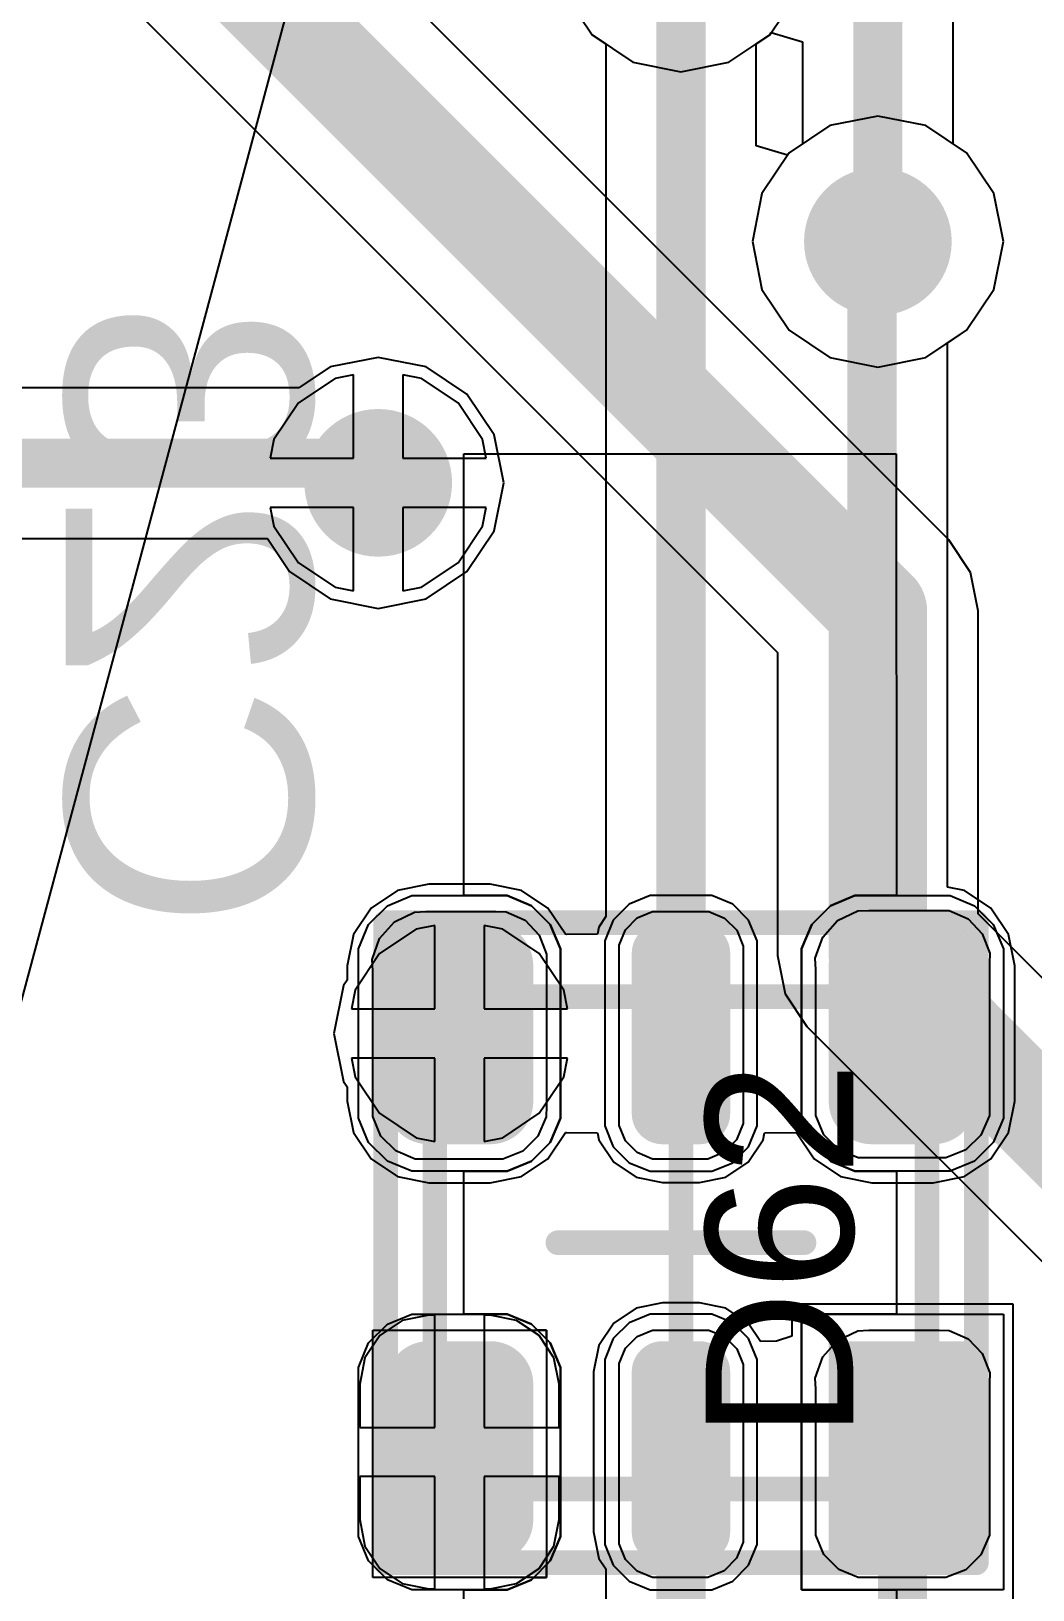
# Model space of a CAD drawing. Header units: inches. Extents: x -27 to 142, y -1 to 42.
# Drawn here: x 87.06 to 91.13, y 14.92 to 21.25 of the extents above; entities that cross this region are included whole.
import ezdxf

# ---------------------------------------------------------------- set-up
doc = ezdxf.new("R2010")
doc.units = ezdxf.units.IN
for name, color, linetype in [('Bottom Layer', 5, 'Continuous'), ('Bottom Overlay', 54, 'Continuous'), ('Mechanical 13', 56, 'Continuous'), ('Mechanical 15', 56, 'Continuous'), ('Top Layer', 1, 'Continuous'), ('Top Overlay', 2, 'Continuous'), ('Top Paste', 8, 'Continuous'), ('Top Solder', 216, 'Continuous'), ('Via Holes', 16, 'Continuous')]:
    doc.layers.add(name, color=color, linetype=linetype)
doc.styles.add('Arial', font='', dxfattribs={"height": 0.2})
doc.styles.get('Arial').set_extended_font_data('Arial')

# ---------------------------------------------------------------- blocks, each defined once
blk = doc.blocks.new('APA_RGB_LED_2020_834')
at = {"layer": 'Top Layer'}
h = blk.add_hatch(color=1, dxfattribs=at)
edge = h.paths.add_edge_path()
edge.add_arc((-1.125, 1.025), 0.125, 90, 180)
edge.add_line((-1.25, 1.025), (-1.25, 0.775))
edge.add_arc((-1.125, 0.775), 0.125, 180, 270)
edge.add_line((-1.125, 0.65), (-0.575, 0.65))
edge.add_arc((-0.575, 0.775), 0.125, 270, 360)
edge.add_line((-0.45, 0.775), (-0.45, 1.025))
edge.add_arc((-0.575, 1.025), 0.125, 0, 90)
edge.add_line((-0.575, 1.15), (-1.125, 1.15))
h = blk.add_hatch(color=1, dxfattribs=at)
edge = h.paths.add_edge_path()
edge.add_arc((0.575, 1.025), 0.125, 90, 180)
edge.add_line((0.45, 1.025), (0.45, 0.775))
edge.add_arc((0.575, 0.775), 0.125, 180, 270)
edge.add_line((0.575, 0.65), (1.125, 0.65))
edge.add_arc((1.125, 0.775), 0.125, 270, 360)
edge.add_line((1.25, 0.775), (1.25, 1.025))
edge.add_arc((1.125, 1.025), 0.125, 0, 90)
edge.add_line((1.125, 1.15), (0.575, 1.15))
h = blk.add_hatch(color=1, dxfattribs=at)
edge = h.paths.add_edge_path()
edge.add_arc((-1.175, 0.075), 0.075, 90, 180)
edge.add_line((-1.25, 0.075), (-1.25, -0.075))
edge.add_arc((-1.175, -0.075), 0.075, 180, 270)
edge.add_line((-1.175, -0.15), (-0.525, -0.15))
edge.add_arc((-0.525, -0.075), 0.075, 270, 360)
edge.add_line((-0.45, -0.075), (-0.45, 0.075))
edge.add_arc((-0.525, 0.075), 0.075, 0, 90)
edge.add_line((-0.525, 0.15), (-1.175, 0.15))
h = blk.add_hatch(color=1, dxfattribs=at)
edge = h.paths.add_edge_path()
edge.add_arc((0.525, 0.075), 0.075, 90, 180)
edge.add_line((0.45, 0.075), (0.45, -0.075))
edge.add_arc((0.525, -0.075), 0.075, 180, 270)
edge.add_line((0.525, -0.15), (1.175, -0.15))
edge.add_arc((1.175, -0.075), 0.075, 270, 360)
edge.add_line((1.25, -0.075), (1.25, 0.075))
edge.add_arc((1.175, 0.075), 0.075, 0, 90)
edge.add_line((1.175, 0.15), (0.525, 0.15))
blk.add_hatch(color=1, dxfattribs=at).paths.add_polyline_path([(-1.25, -0.65), (-0.45, -0.65), (-0.45, -1.15), (-1.25, -1.15)])
h = blk.add_hatch(color=1, dxfattribs=at)
edge = h.paths.add_edge_path()
edge.add_arc((0.575, -0.775), 0.125, 90, 180)
edge.add_line((0.45, -0.775), (0.45, -1.025))
edge.add_arc((0.575, -1.025), 0.125, 180, 270)
edge.add_line((0.575, -1.15), (1.125, -1.15))
edge.add_arc((1.125, -1.025), 0.125, 270, 360)
edge.add_line((1.25, -1.025), (1.25, -0.775))
edge.add_arc((1.125, -0.775), 0.125, 0, 90)
edge.add_line((1.125, -0.65), (0.575, -0.65))
at = {"layer": 'Top Paste'}
h = blk.add_hatch(color=8, dxfattribs=at)
edge = h.paths.add_edge_path()
edge.add_arc((-1.125, 1.025), 0.125, 90, 180)
edge.add_line((-1.25, 1.025), (-1.25, 0.775))
edge.add_arc((-1.125, 0.775), 0.125, 180, 270)
edge.add_line((-1.125, 0.65), (-0.575, 0.65))
edge.add_arc((-0.575, 0.775), 0.125, 270, 360)
edge.add_line((-0.45, 0.775), (-0.45, 1.025))
edge.add_arc((-0.575, 1.025), 0.125, 0, 90)
edge.add_line((-0.575, 1.15), (-1.125, 1.15))
h = blk.add_hatch(color=8, dxfattribs=at)
edge = h.paths.add_edge_path()
edge.add_arc((0.575, 1.025), 0.125, 90, 180)
edge.add_line((0.45, 1.025), (0.45, 0.775))
edge.add_arc((0.575, 0.775), 0.125, 180, 270)
edge.add_line((0.575, 0.65), (1.125, 0.65))
edge.add_arc((1.125, 0.775), 0.125, 270, 360)
edge.add_line((1.25, 0.775), (1.25, 1.025))
edge.add_arc((1.125, 1.025), 0.125, 0, 90)
edge.add_line((1.125, 1.15), (0.575, 1.15))
h = blk.add_hatch(color=8, dxfattribs=at)
edge = h.paths.add_edge_path()
edge.add_arc((-1.175, 0.075), 0.075, 90, 180)
edge.add_line((-1.25, 0.075), (-1.25, -0.075))
edge.add_arc((-1.175, -0.075), 0.075, 180, 270)
edge.add_line((-1.175, -0.15), (-0.525, -0.15))
edge.add_arc((-0.525, -0.075), 0.075, 270, 360)
edge.add_line((-0.45, -0.075), (-0.45, 0.075))
edge.add_arc((-0.525, 0.075), 0.075, 0, 90)
edge.add_line((-0.525, 0.15), (-1.175, 0.15))
h = blk.add_hatch(color=8, dxfattribs=at)
edge = h.paths.add_edge_path()
edge.add_arc((0.525, 0.075), 0.075, 90, 180)
edge.add_line((0.45, 0.075), (0.45, -0.075))
edge.add_arc((0.525, -0.075), 0.075, 180, 270)
edge.add_line((0.525, -0.15), (1.175, -0.15))
edge.add_arc((1.175, -0.075), 0.075, 270, 360)
edge.add_line((1.25, -0.075), (1.25, 0.075))
edge.add_arc((1.175, 0.075), 0.075, 0, 90)
edge.add_line((1.175, 0.15), (0.525, 0.15))
blk.add_hatch(color=8, dxfattribs=at).paths.add_polyline_path([(-1.25, -0.65), (-0.45, -0.65), (-0.45, -1.15), (-1.25, -1.15)])
h = blk.add_hatch(color=8, dxfattribs=at)
edge = h.paths.add_edge_path()
edge.add_arc((0.575, -0.775), 0.125, 90, 180)
edge.add_line((0.45, -0.775), (0.45, -1.025))
edge.add_arc((0.575, -1.025), 0.125, 180, 270)
edge.add_line((0.575, -1.15), (1.125, -1.15))
edge.add_arc((1.125, -1.025), 0.125, 270, 360)
edge.add_line((1.25, -1.025), (1.25, -0.775))
edge.add_arc((1.125, -0.775), 0.125, 0, 90)
edge.add_line((1.125, -0.65), (0.575, -0.65))
at = {"layer": 'Top Solder'}
h = blk.add_hatch(color=216, dxfattribs=at)
edge = h.paths.add_edge_path()
edge.add_arc((-1.125, 1.025), 0.175, 90, 180)
edge.add_line((-1.3, 1.025), (-1.3, 0.775))
edge.add_arc((-1.125, 0.775), 0.175, 180, 270)
edge.add_line((-1.125, 0.6), (-0.575, 0.6))
edge.add_arc((-0.575, 0.775), 0.175, 270, 360)
edge.add_line((-0.4, 0.775), (-0.4, 1.025))
edge.add_arc((-0.575, 1.025), 0.175, 0, 90)
edge.add_line((-0.575, 1.2), (-1.125, 1.2))
h = blk.add_hatch(color=216, dxfattribs=at)
edge = h.paths.add_edge_path()
edge.add_arc((0.575, 1.025), 0.175, 90, 180)
edge.add_line((0.4, 1.025), (0.4, 0.775))
edge.add_arc((0.575, 0.775), 0.175, 180, 270)
edge.add_line((0.575, 0.6), (1.125, 0.6))
edge.add_arc((1.125, 0.775), 0.175, 270, 360)
edge.add_line((1.3, 0.775), (1.3, 1.025))
edge.add_arc((1.125, 1.025), 0.175, 0, 90)
edge.add_line((1.125, 1.2), (0.575, 1.2))
h = blk.add_hatch(color=216, dxfattribs=at)
edge = h.paths.add_edge_path()
edge.add_arc((-1.175, 0.075), 0.125, 90, 180)
edge.add_line((-1.3, 0.075), (-1.3, -0.075))
edge.add_arc((-1.175, -0.075), 0.125, 180, 270)
edge.add_line((-1.175, -0.2), (-0.525, -0.2))
edge.add_arc((-0.525, -0.075), 0.125, 270, 360)
edge.add_line((-0.4, -0.075), (-0.4, 0.075))
edge.add_arc((-0.525, 0.075), 0.125, 0, 90)
edge.add_line((-0.525, 0.2), (-1.175, 0.2))
h = blk.add_hatch(color=216, dxfattribs=at)
edge = h.paths.add_edge_path()
edge.add_arc((0.525, 0.075), 0.125, 90, 180)
edge.add_line((0.4, 0.075), (0.4, -0.075))
edge.add_arc((0.525, -0.075), 0.125, 180, 270)
edge.add_line((0.525, -0.2), (1.175, -0.2))
edge.add_arc((1.175, -0.075), 0.125, 270, 360)
edge.add_line((1.3, -0.075), (1.3, 0.075))
edge.add_arc((1.175, 0.075), 0.125, 0, 90)
edge.add_line((1.175, 0.2), (0.525, 0.2))
blk.add_hatch(color=216, dxfattribs=at).paths.add_polyline_path([(-1.3, -0.6), (-0.4, -0.6), (-0.4, -1.2), (-1.3, -1.2)])
h = blk.add_hatch(color=216, dxfattribs=at)
edge = h.paths.add_edge_path()
edge.add_arc((0.575, -0.775), 0.175, 90, 180)
edge.add_line((0.4, -0.775), (0.4, -1.025))
edge.add_arc((0.575, -1.025), 0.175, 180, 270)
edge.add_line((0.575, -1.2), (1.125, -1.2))
edge.add_arc((1.125, -1.025), 0.175, 270, 360)
edge.add_line((1.3, -1.025), (1.3, -0.775))
edge.add_arc((1.125, -0.775), 0.175, 0, 90)
edge.add_line((1.125, -0.6), (0.575, -0.6))
at = {"layer": 'Mechanical 13'}
for points in [[(-1, 1, 0.1, 0.1, 0), (1, 1, 0.1, 0.1, 0)], [(-1, 1, 0.1, 0.1, 0), (-1, -1, 0.1, 0.1, 0)], [(1, 1, 0.1, 0.1, 0), (1, -1, 0.1, 0.1, 0)], [(-1, -1, 0.1, 0.1, 0), (1, -1, 0.1, 0.1, 0)]]:
    blk.add_lwpolyline(points, format="xyseb", dxfattribs=at)
for points in [[(-1.025, 1, 0.05, 0.05, 1), (-0.975, 1, 0.05, 0.05, 1)], [(-1.025, 1, 0.05, 0.05, 1), (-0.975, 1, 0.05, 0.05, 1)], [(0.975, 1, 0.05, 0.05, 1), (1.025, 1, 0.05, 0.05, 1)], [(0.975, 1, 0.05, 0.05, 1), (1.025, 1, 0.05, 0.05, 1)], [(-1.025, -1, 0.05, 0.05, 1), (-0.975, -1, 0.05, 0.05, 1)], [(-1.025, -1, 0.05, 0.05, 1), (-0.975, -1, 0.05, 0.05, 1)], [(0.975, -1, 0.05, 0.05, 1), (1.025, -1, 0.05, 0.05, 1)], [(0.975, -1, 0.05, 0.05, 1), (1.025, -1, 0.05, 0.05, 1)]]:
    blk.add_lwpolyline(points, format="xyseb", close=True, dxfattribs=at)
at = {"layer": 'Mechanical 15'}
for points in [[(-1.3, 1.2, 0.1, 0.1, 0), (-1.3, -1.2, 0.1, 0.1, 0)], [(-1.3, 1.2, 0.1, 0.1, 0), (1.3, 1.2, 0.1, 0.1, 0)], [(1.3, 1.2, 0.1, 0.1, 0), (1.3, -1.2, 0.1, 0.1, 0)], [(0, 0.5, 0.1, 0.1, 0), (0, -0.5, 0.1, 0.1, 0)], [(-0.5, 0, 0.1, 0.1, 0), (0.5, 0, 0.1, 0.1, 0)], [(-1.3, -1.2, 0.1, 0.1, 0), (1.3, -1.2, 0.1, 0.1, 0)]]:
    blk.add_lwpolyline(points, format="xyseb", dxfattribs=at)
for points in [[(-1.325, 1.2, 0.05, 0.05, 1), (-1.275, 1.2, 0.05, 0.05, 1)], [(-1.325, 1.2, 0.05, 0.05, 1), (-1.275, 1.2, 0.05, 0.05, 1)], [(1.275, 1.2, 0.05, 0.05, 1), (1.325, 1.2, 0.05, 0.05, 1)], [(1.275, 1.2, 0.05, 0.05, 1), (1.325, 1.2, 0.05, 0.05, 1)], [(-0.025, 0.5, 0.05, 0.05, 1), (0.025, 0.5, 0.05, 0.05, 1)], [(-0.525, 0, 0.05, 0.05, 1), (-0.475, 0, 0.05, 0.05, 1)], [(0.475, 0, 0.05, 0.05, 1), (0.525, 0, 0.05, 0.05, 1)], [(-0.025, -0.5, 0.05, 0.05, 1), (0.025, -0.5, 0.05, 0.05, 1)], [(-1.325, -1.2, 0.05, 0.05, 1), (-1.275, -1.2, 0.05, 0.05, 1)], [(-1.325, -1.2, 0.05, 0.05, 1), (-1.275, -1.2, 0.05, 0.05, 1)], [(1.275, -1.2, 0.05, 0.05, 1), (1.325, -1.2, 0.05, 0.05, 1)], [(1.275, -1.2, 0.05, 0.05, 1), (1.325, -1.2, 0.05, 0.05, 1)]]:
    blk.add_lwpolyline(points, format="xyseb", close=True, dxfattribs=at)
at = {"layer": 'Top Overlay'}
for p, q in [((-1.3689, 1.1929), (-1.2929, 1.2689)), ((-1.2929, 1.2689), (-1.1937, 1.31)), ((-1.1937, 1.31), (-1.14, 1.31)), ((-1.14, 1.31), (-1.14, 1.31)), ((-1.14, 1.31), (-0.56, 1.31)), ((-0.56, 1.31), (-0.5063, 1.31)), ((-0.5063, 1.31), (-0.4071, 1.2689)), ((-0.4071, 1.2689), (-0.3311, 1.1929)), ((0.3311, 1.1929), (0.4071, 1.2689)), ((0.4071, 1.2689), (0.5063, 1.31)), ((0.5063, 1.31), (0.56, 1.31)), ((0.56, 1.31), (0.56, 1.31)), ((0.56, 1.31), (1.14, 1.31)), ((1.14, 1.31), (1.1937, 1.31)), ((1.1937, 1.31), (1.2929, 1.2689)), ((1.2929, 1.2689), (1.3689, 1.1929)), ((-1.41, 1.0937), (-1.3689, 1.1929)), ((-0.3311, 1.1929), (-0.29, 1.0937)), ((0.29, 1.0937), (0.3311, 1.1929)), ((1.3689, 1.1929), (1.41, 1.0937)), ((-1.41, 1.04), (-1.41, 1.0937)), ((-0.29, 1.0937), (-0.29, 1.04)), ((0.29, 1.04), (0.29, 1.0937)), ((1.41, 1.0937), (1.41, 1.04)), ((-1.41, 0.76), (-1.41, 1.04)), ((-0.29, 1.04), (-0.29, 1.04)), ((-0.29, 1.04), (-0.29, 0.76)), ((0.29, 0.76), (0.29, 1.04)), ((1.41, 1.04), (1.41, 1.04)), ((1.41, 1.04), (1.41, 0.76)), ((-1.41, 0.76), (-1.41, 0.76)), ((-1.41, 0.7063), (-1.41, 0.76)), ((-0.29, 0.76), (-0.29, 0.7063)), ((0.29, 0.76), (0.29, 0.76)), ((0.29, 0.7063), (0.29, 0.76)), ((1.41, 0.76), (1.41, 0.7063)), ((-1.3689, 0.6071), (-1.41, 0.7063)), ((-0.29, 0.7063), (-0.3311, 0.6071)), ((0.3311, 0.6071), (0.29, 0.7063)), ((1.41, 0.7063), (1.3689, 0.6071)), ((-1.2929, 0.5311), (-1.3689, 0.6071)), ((-0.3311, 0.6071), (-0.4071, 0.5311)), ((0.4071, 0.5311), (0.3311, 0.6071)), ((1.3689, 0.6071), (1.2929, 0.5311)), ((-1.1937, 0.49), (-1.2929, 0.5311)), ((-0.4071, 0.5311), (-0.5063, 0.49)), ((0.5063, 0.49), (0.4071, 0.5311)), ((1.2929, 0.5311), (1.1937, 0.49)), ((-1.14, 0.49), (-1.1937, 0.49)), ((-0.56, 0.49), (-1.14, 0.49)), ((-0.5063, 0.49), (-0.56, 0.49)), ((-0.56, 0.49), (-0.56, 0.49)), ((0.56, 0.49), (0.5063, 0.49)), ((1.14, 0.49), (0.56, 0.49)), ((1.1937, 0.49), (1.14, 0.49)), ((1.14, 0.49), (1.14, 0.49)), ((-1.3103, 0.275), (-1.375, 0.2103)), ((-1.2258, 0.31), (-1.3103, 0.275)), ((-1.18, 0.31), (-1.2258, 0.31)), ((-0.52, 0.31), (-1.18, 0.31)), ((-0.4743, 0.31), (-0.52, 0.31)), ((-0.52, 0.31), (-0.52, 0.31)), ((-0.3897, 0.275), (-0.4743, 0.31)), ((-0.325, 0.2103), (-0.3897, 0.275)), ((0.3897, 0.275), (0.325, 0.2103)), ((0.4742, 0.31), (0.3897, 0.275)), ((0.52, 0.31), (0.4742, 0.31)), ((1.18, 0.31), (0.52, 0.31)), ((1.2258, 0.31), (1.18, 0.31)), ((1.18, 0.31), (1.18, 0.31)), ((1.3103, 0.275), (1.2258, 0.31)), ((1.375, 0.2103), (1.3103, 0.275)), ((-1.375, 0.2103), (-1.41, 0.1258)), ((-0.29, 0.1258), (-0.325, 0.2103)), ((0.325, 0.2103), (0.29, 0.1258)), ((1.41, 0.1258), (1.375, 0.2103)), ((-1.41, 0.1258), (-1.41, 0.08)), ((-1.41, 0.08), (-1.41, -0.08)), ((-1.41, 0.08), (-1.41, 0.08)), ((-0.29, 0.08), (-0.29, 0.1258)), ((-0.29, -0.08), (-0.29, 0.08)), ((0.29, 0.1258), (0.29, 0.08)), ((0.29, 0.08), (0.29, -0.08)), ((0.29, 0.08), (0.29, 0.08)), ((1.41, 0.08), (1.41, 0.1258)), ((1.41, -0.08), (1.41, 0.08)), ((-1.41, -0.08), (-1.41, -0.1257)), ((-1.41, -0.1257), (-1.375, -0.2103)), ((-0.325, -0.2103), (-0.29, -0.1257)), ((-0.29, -0.1257), (-0.29, -0.08)), ((-0.29, -0.08), (-0.29, -0.08)), ((0.29, -0.08), (0.29, -0.1257)), ((0.29, -0.1257), (0.325, -0.2103)), ((1.375, -0.2103), (1.41, -0.1257)), ((1.41, -0.1257), (1.41, -0.08)), ((1.41, -0.08), (1.41, -0.08)), ((-1.375, -0.2103), (-1.3103, -0.275)), ((-0.3897, -0.275), (-0.325, -0.2103)), ((0.325, -0.2103), (0.3897, -0.275)), ((1.3103, -0.275), (1.375, -0.2103)), ((-1.3103, -0.275), (-1.2258, -0.31)), ((-1.2258, -0.31), (-1.18, -0.31)), ((-1.18, -0.31), (-1.18, -0.31)), ((-1.18, -0.31), (-0.52, -0.31)), ((-0.52, -0.31), (-0.4743, -0.31)), ((-0.4743, -0.31), (-0.3897, -0.275)), ((0.3897, -0.275), (0.4742, -0.31)), ((0.4742, -0.31), (0.52, -0.31)), ((0.52, -0.31), (0.52, -0.31)), ((0.52, -0.31), (1.18, -0.31)), ((1.18, -0.31), (1.2258, -0.31)), ((1.2258, -0.31), (1.3103, -0.275)), ((-1.41, -1.31), (-1.41, -0.49)), ((-1.41, -0.49), (-0.29, -0.49)), ((-0.29, -0.49), (-0.29, -1.31)), ((0.4071, -0.5311), (0.5063, -0.49)), ((0.5063, -0.49), (0.56, -0.49)), ((0.56, -0.49), (0.56, -0.49)), ((0.56, -0.49), (1.14, -0.49)), ((1.14, -0.49), (1.1937, -0.49)), ((1.1937, -0.49), (1.2929, -0.5311)), ((0.3311, -0.6071), (0.4071, -0.5311)), ((1.2929, -0.5311), (1.3689, -0.6071)), ((0.29, -0.7063), (0.3311, -0.6071)), ((1.3689, -0.6071), (1.41, -0.7063)), ((0.29, -0.76), (0.29, -0.7063)), ((1.41, -0.7063), (1.41, -0.76)), ((0.29, -1.04), (0.29, -0.76)), ((1.41, -0.76), (1.41, -0.76)), ((1.41, -0.76), (1.41, -1.04)), ((0.29, -1.04), (0.29, -1.04)), ((0.29, -1.0937), (0.29, -1.04)), ((1.41, -1.04), (1.41, -1.0937)), ((0.3311, -1.1929), (0.29, -1.0937)), ((1.41, -1.0937), (1.3689, -1.1929)), ((0.4071, -1.2689), (0.3311, -1.1929)), ((1.3689, -1.1929), (1.2929, -1.2689)), ((-0.29, -1.31), (-1.41, -1.31)), ((0.5063, -1.31), (0.4071, -1.2689)), ((0.56, -1.31), (0.5063, -1.31)), ((1.14, -1.31), (0.56, -1.31)), ((1.1937, -1.31), (1.14, -1.31)), ((1.14, -1.31), (1.14, -1.31)), ((1.2929, -1.2689), (1.1937, -1.31))]:
    blk.add_line(p, q, dxfattribs=at)
at = {"layer": 'Mechanical 15', "style": 'Arial'}
blk.add_text('D62', height=0.6, dxfattribs=at).set_placement((-0.8, -0.7))

msp = doc.modelspace()

# ---------------------------------------------------------------- hatches: boundary and pattern name
at = {"layer": 'Bottom Layer'}
h = msp.add_hatch(color=5, dxfattribs=at)
edge = h.paths.add_edge_path()
edge.add_arc((90.5, 20.4), 0.3, 0, 360)
h = msp.add_hatch(color=5, dxfattribs=at)
edge = h.paths.add_edge_path()
edge.add_arc((88.47, 19.42), 0.3, 0, 360)
h = msp.add_hatch(color=5, dxfattribs=at)
edge = h.paths.add_edge_path()
edge.add_arc((88.8, 17.1833), 0.3, 0, 360)
at = {"layer": 'Top Layer'}
h = msp.add_hatch(color=1, dxfattribs=at)
edge = h.paths.add_edge_path()
edge.add_arc((90.5, 20.4), 0.3, 0, 360)
h = msp.add_hatch(color=1, dxfattribs=at)
edge = h.paths.add_edge_path()
edge.add_arc((88.47, 19.42), 0.3, 0, 360)
h = msp.add_hatch(color=1, dxfattribs=at)
edge = h.paths.add_edge_path()
edge.add_arc((88.8, 17.1833), 0.3, 0, 360)
at = {"layer": 'Via Holes'}
h = msp.add_hatch(color=7, dxfattribs=at)
edge = h.paths.add_edge_path()
edge.add_arc((90.5, 20.4), 0.15, 0, 360)
h = msp.add_hatch(color=7, dxfattribs=at)
edge = h.paths.add_edge_path()
edge.add_arc((88.47, 19.42), 0.15, 0, 360)
h = msp.add_hatch(color=7, dxfattribs=at)
edge = h.paths.add_edge_path()
edge.add_arc((88.8, 17.1833), 0.15, 0, 360)

# ---------------------------------------------------------------- linework, layer by layer
at = {"layer": 'Bottom Layer'}
for p, q in [((90.7884, 19.1884), (86.0884, 23.8884)), ((85.6311, 23.1922), (90.0922, 18.7311)), ((90.8059, 20.797), (90.8059, 21.95)), ((89.229, 21.4049), (89.3395, 21.2395)), ((89.3395, 21.2395), (89.5049, 21.129)), ((89.8951, 21.129), (90.0605, 21.2395)), ((90.0605, 21.2395), (90.0671, 21.2495)), ((90.0671, 21.2495), (90.1941, 21.2109)), ((90.1941, 21.2109), (90.1941, 20.797)), ((89.5049, 21.129), (89.7, 21.0902)), ((89.7, 21.0902), (89.8951, 21.129)), ((90.1941, 20.797), (90.1395, 20.7605)), ((90.8605, 20.7605), (90.8059, 20.797)), ((90.1395, 20.7605), (90.029, 20.5951)), ((90.971, 20.5951), (90.8605, 20.7605)), ((90.029, 20.5951), (89.9902, 20.4)), ((91.0098, 20.4), (90.971, 20.5951)), ((89.9902, 20.4), (90.029, 20.2049)), ((90.971, 20.2049), (91.0098, 20.4)), ((90.029, 20.2049), (90.1395, 20.0395)), ((90.8605, 20.0395), (90.971, 20.2049)), ((90.1395, 20.0395), (90.3049, 19.929)), ((90.6951, 19.929), (90.8605, 20.0395)), ((88.2749, 19.891), (88.1475, 19.8059)), ((88.47, 19.9298), (88.2749, 19.891)), ((88.6651, 19.891), (88.47, 19.9298)), ((88.8305, 19.7805), (88.6651, 19.891)), ((90.3049, 19.929), (90.5, 19.8902)), ((90.5, 19.8902), (90.6951, 19.929)), ((88.1475, 19.8059), (86.8, 19.8059)), ((88.941, 19.6151), (88.8305, 19.7805)), ((88.9798, 19.42), (88.941, 19.6151)), ((88.941, 19.2249), (88.9798, 19.42)), ((86.8, 19.1941), (88.0196, 19.1941)), ((88.0196, 19.1941), (88.1095, 19.0595)), ((88.8305, 19.0595), (88.941, 19.2249)), ((90.8768, 19.0561), (90.7884, 19.1884)), ((88.1095, 19.0595), (88.2749, 18.949)), ((88.6651, 18.949), (88.8305, 19.0595)), ((90.9078, 18.9), (90.8768, 19.0561)), ((88.2749, 18.949), (88.47, 18.9102)), ((88.47, 18.9102), (88.6651, 18.949)), ((90.9078, 17.6689), (90.9078, 18.9)), ((90.9078, 18.9), (90.9078, 18.9)), ((90.0922, 18.7311), (90.0922, 17.5)), ((92.8689, 15.7078), (90.9078, 17.6689)), ((88.6244, 17.6072), (88.4756, 17.5077)), ((88.7, 17.6222), (88.6244, 17.6072)), ((88.7, 17.2833), (88.7, 17.6222)), ((88.9756, 17.6072), (88.9, 17.6222)), ((88.9, 17.6222), (88.9, 17.2833)), ((89.1244, 17.5077), (88.9756, 17.6072)), ((88.4756, 17.5077), (88.3761, 17.3589)), ((89.2239, 17.3589), (89.1244, 17.5077)), ((90.0922, 17.5), (90.0922, 17.5)), ((90.0922, 17.5), (90.1232, 17.3439)), ((88.3761, 17.3589), (88.3611, 17.2833)), ((89.2389, 17.2833), (89.2239, 17.3589)), ((90.1232, 17.3439), (90.2116, 17.2116)), ((88.3611, 17.2833), (88.7, 17.2833)), ((88.9, 17.2833), (89.2389, 17.2833)), ((90.2116, 17.2116), (92.4116, 15.0116)), ((88.7, 17.0833), (88.3611, 17.0833)), ((88.3611, 17.0833), (88.3761, 17.0077)), ((88.7, 16.7444), (88.7, 17.0833)), ((89.2389, 17.0833), (88.9, 17.0833)), ((88.9, 17.0833), (88.9, 16.7444)), ((89.2239, 17.0077), (89.2389, 17.0833)), ((88.3761, 17.0077), (88.4756, 16.8589)), ((89.1244, 16.8589), (89.2239, 17.0077)), ((88.4756, 16.8589), (88.6244, 16.7594)), ((88.9756, 16.7594), (89.1244, 16.8589)), ((88.6244, 16.7594), (88.7, 16.7444)), ((88.9, 16.7444), (88.9756, 16.7594))]:
    msp.add_line(p, q, dxfattribs=at)
for points in [[(85.8, 23.6, 0.4, 0.4, 0), (90.5, 18.9, 0.4, 0.4, 0)], [(90.5, 20.4, 0.2, 0.2, 0), (90.5, 21.95, 0.2, 0.2, 0)], [(86.1, 19.5, 0.2, 0.2, 0), (88.2818, 19.5, 0.2, 0.2, 0)], [(88.2818, 19.5, 0.2, 0.2, 0), (88.3618, 19.42, 0.2, 0.2, 0)], [(88.3618, 19.42, 0.2, 0.2, 0), (88.47, 19.42, 0.2, 0.2, 0)], [(90.5, 17.5, 0.4, 0.4, 0), (90.5, 18.9, 0.4, 0.4, 0)], [(90.5, 17.5, 0.4, 0.4, 0), (92.7, 15.3, 0.4, 0.4, 0)]]:
    msp.add_lwpolyline(points, format="xyseb", dxfattribs=at)
for points in [[(90.45, 20.4, 0.1, 0.1, 1), (90.55, 20.4, 0.1, 0.1, 1)], [(88.2318, 19.5, 0.1, 0.1, 1), (88.3318, 19.5, 0.1, 0.1, 1)], [(88.2318, 19.5, 0.1, 0.1, 1), (88.3318, 19.5, 0.1, 0.1, 1)], [(88.3118, 19.42, 0.1, 0.1, 1), (88.4118, 19.42, 0.1, 0.1, 1)], [(88.3118, 19.42, 0.1, 0.1, 1), (88.4118, 19.42, 0.1, 0.1, 1)], [(88.42, 19.42, 0.1, 0.1, 1), (88.52, 19.42, 0.1, 0.1, 1)], [(90.4, 18.9, 0.2, 0.2, 1), (90.6, 18.9, 0.2, 0.2, 1)], [(90.4, 18.9, 0.2, 0.2, 1), (90.6, 18.9, 0.2, 0.2, 1)], [(90.4, 17.5, 0.2, 0.2, 1), (90.6, 17.5, 0.2, 0.2, 1)], [(90.4, 17.5, 0.2, 0.2, 1), (90.6, 17.5, 0.2, 0.2, 1)]]:
    msp.add_lwpolyline(points, format="xyseb", close=True, dxfattribs=at)
at = {"layer": 'Top Layer'}
for p, q in [((89.229, 21.4049), (89.3395, 21.2395)), ((90.0605, 21.2395), (90.171, 21.4049)), ((89.3395, 21.2395), (89.3941, 21.203)), ((90.0059, 21.203), (90.0605, 21.2395)), ((89.3941, 21.203), (89.3941, 17.6578)), ((90.0059, 20.7891), (90.0059, 21.203)), ((90.5, 20.9098), (90.3049, 20.871)), ((90.6951, 20.871), (90.5, 20.9098)), ((90.3049, 20.871), (90.1395, 20.7605)), ((90.8605, 20.7605), (90.6951, 20.871)), ((90.1329, 20.7505), (90.0059, 20.7891)), ((90.1395, 20.7605), (90.1329, 20.7505)), ((90.971, 20.5951), (90.8605, 20.7605)), ((91.0098, 20.4), (90.971, 20.5951)), ((90.971, 20.2049), (91.0098, 20.4)), ((90.8605, 20.0395), (90.971, 20.2049)), ((90.7824, 19.9874), (90.8605, 20.0395)), ((90.7824, 17.7782), (90.7824, 19.9874)), ((88.2944, 19.8439), (88.1456, 19.7444)), ((88.37, 19.8589), (88.2944, 19.8439)), ((88.37, 19.52), (88.37, 19.8589)), ((88.6456, 19.8439), (88.57, 19.8589)), ((88.57, 19.8589), (88.57, 19.52)), ((88.7944, 19.7444), (88.6456, 19.8439)), ((88.1456, 19.7444), (88.0461, 19.5956)), ((88.8939, 19.5956), (88.7944, 19.7444)), ((88.0461, 19.5956), (88.0311, 19.52)), ((88.9089, 19.52), (88.8939, 19.5956)), ((88.0311, 19.52), (88.37, 19.52)), ((88.57, 19.52), (88.9089, 19.52)), ((88.37, 19.32), (88.0311, 19.32)), ((88.0311, 19.32), (88.0461, 19.2444)), ((88.37, 18.9811), (88.37, 19.32)), ((88.9089, 19.32), (88.57, 19.32)), ((88.57, 19.32), (88.57, 18.9811)), ((88.8939, 19.2444), (88.9089, 19.32)), ((88.0461, 19.2444), (88.1456, 19.0956)), ((88.7944, 19.0956), (88.8939, 19.2444)), ((88.1456, 19.0956), (88.2944, 18.9961)), ((88.6456, 18.9961), (88.7944, 19.0956)), ((88.2944, 18.9961), (88.37, 18.9811)), ((88.57, 18.9811), (88.6456, 18.9961)), ((88.5482, 17.7644), (88.4407, 17.6926)), ((88.675, 17.7897), (88.5482, 17.7644)), ((88.925, 17.7897), (88.675, 17.7897)), ((89.0518, 17.7644), (88.925, 17.7897)), ((89.1593, 17.6926), (89.0518, 17.7644)), ((90.8518, 17.7644), (90.7824, 17.7782)), ((90.9593, 17.6926), (90.8518, 17.7644)), ((88.4407, 17.6926), (88.3689, 17.5851)), ((89.2306, 17.586), (89.1593, 17.6926)), ((91.0311, 17.5851), (90.9593, 17.6926)), ((89.366, 17.6156), (89.3603, 17.587)), ((89.3941, 17.6578), (89.366, 17.6156)), ((88.3689, 17.5851), (88.3436, 17.4583)), ((89.2348, 17.5852), (89.2306, 17.586)), ((89.3603, 17.587), (89.2348, 17.5852)), ((91.0564, 17.4583), (91.0311, 17.5851)), ((88.3436, 17.4583), (88.3436, 17.4003)), ((91.0564, 16.9083), (91.0564, 17.4583)), ((88.329, 17.3784), (88.2902, 17.1833)), ((88.3436, 17.4003), (88.329, 17.3784)), ((88.2902, 17.1833), (88.329, 16.9882)), ((88.329, 16.9882), (88.3436, 16.9663)), ((88.3436, 16.9663), (88.3436, 16.9083)), ((88.3436, 16.9083), (88.3689, 16.7815)), ((91.0311, 16.7815), (91.0564, 16.9083)), ((88.3689, 16.7815), (88.4407, 16.674)), ((89.1593, 16.674), (89.2306, 16.7806)), ((89.2306, 16.7806), (89.2348, 16.7814)), ((89.2348, 16.7814), (89.3603, 16.7796)), ((89.3603, 16.7796), (89.366, 16.751)), ((90.034, 16.751), (90.0397, 16.7796)), ((90.0397, 16.7796), (90.1652, 16.7814)), ((90.1652, 16.7814), (90.1694, 16.7806)), ((90.1694, 16.7806), (90.2407, 16.674)), ((90.9593, 16.674), (91.0311, 16.7815)), ((89.366, 16.751), (89.4267, 16.66)), ((89.9733, 16.66), (90.034, 16.751)), ((88.4407, 16.674), (88.5482, 16.6022)), ((89.0518, 16.6022), (89.1593, 16.674)), ((89.4267, 16.66), (89.5177, 16.5993)), ((89.8823, 16.5993), (89.9733, 16.66)), ((90.2407, 16.674), (90.3482, 16.6022)), ((90.8518, 16.6022), (90.9593, 16.674)), ((88.5482, 16.6022), (88.675, 16.5769)), ((88.925, 16.5769), (89.0518, 16.6022)), ((89.5177, 16.5993), (89.625, 16.5779)), ((89.775, 16.5779), (89.8823, 16.5993)), ((90.3482, 16.6022), (90.475, 16.5769)), ((90.725, 16.5769), (90.8518, 16.6022)), ((88.675, 16.5769), (88.925, 16.5769)), ((89.625, 16.5779), (89.775, 16.5779)), ((90.475, 16.5769), (90.725, 16.5769)), ((89.625, 16.0887), (89.5177, 16.0673)), ((89.775, 16.0887), (89.625, 16.0887)), ((89.8823, 16.0673), (89.775, 16.0887)), ((91.05, 16.0833), (90.15, 16.0833)), ((90.15, 16.0833), (90.15, 15.9532)), ((91.05, 14.8833), (91.05, 16.0833)), ((88.675, 16.0387), (88.5677, 16.0173)), ((88.7, 16.0387), (88.675, 16.0387)), ((88.7, 15.5833), (88.7, 16.0387)), ((88.925, 16.0387), (88.9, 16.0387)), ((88.9, 16.0387), (88.9, 15.5833)), ((89.0323, 16.0173), (88.925, 16.0387)), ((89.5177, 16.0673), (89.4267, 16.0066)), ((89.9733, 16.0066), (89.8823, 16.0673)), ((88.4767, 15.9566), (88.416, 15.8656)), ((88.5677, 16.0173), (88.4767, 15.9566)), ((89.1233, 15.9566), (89.0323, 16.0173)), ((89.184, 15.8656), (89.1233, 15.9566)), ((89.4267, 16.0066), (89.366, 15.9156)), ((90.023, 15.9321), (89.9733, 16.0066)), ((89.366, 15.9156), (89.3446, 15.8083)), ((90.088, 15.9331), (90.023, 15.9321)), ((90.15, 15.9532), (90.088, 15.9331)), ((88.416, 15.8656), (88.3946, 15.7583)), ((89.2054, 15.7583), (89.184, 15.8656)), ((89.3446, 15.8083), (89.3446, 15.1583)), ((88.3946, 15.7583), (88.3946, 15.5833)), ((89.2054, 15.5833), (89.2054, 15.7583)), ((88.3946, 15.5833), (88.7, 15.5833)), ((88.9, 15.5833), (89.2054, 15.5833)), ((88.7, 15.3833), (88.3946, 15.3833)), ((88.3946, 15.3833), (88.3946, 15.2083)), ((88.7, 14.9279), (88.7, 15.3833)), ((89.2054, 15.3833), (88.9, 15.3833)), ((88.9, 15.3833), (88.9, 14.9279)), ((89.2054, 15.2083), (89.2054, 15.3833)), ((88.3946, 15.2083), (88.416, 15.101)), ((89.184, 15.101), (89.2054, 15.2083)), ((89.3446, 15.1583), (89.366, 15.051)), ((88.416, 15.101), (88.4767, 15.01)), ((89.1233, 15.01), (89.184, 15.101)), ((88.4767, 15.01), (88.5677, 14.9493)), ((89.0323, 14.9493), (89.1233, 15.01)), ((89.366, 15.051), (89.3941, 15.0088)), ((89.3941, 15.0088), (89.3941, 11.4912)), ((88.5677, 14.9493), (88.675, 14.9279)), ((88.925, 14.9279), (89.0323, 14.9493)), ((88.675, 14.9279), (88.7, 14.9279)), ((88.9, 14.9279), (88.925, 14.9279))]:
    msp.add_line(p, q, dxfattribs=at)
for points in [[(89.7, 17.1833, 0.2, 0.2, 0), (89.7, 21.6, 0.2, 0.2, 0)], [(90.4765, 20.3765, 0.2, 0.2, 0), (90.5, 20.4, 0.2, 0.2, 0)], [(90.4765, 17.3068, 0.2, 0.2, 0), (90.4765, 20.3765, 0.2, 0.2, 0)], [(90.4765, 17.3068, 0.2, 0.2, 0), (90.6, 17.1833, 0.2, 0.2, 0)], [(89.7, 11.0167, 0.2, 0.2, 0), (89.7, 15.4833, 0.2, 0.2, 0)], [(90.6, 11.0167, 0.2, 0.2, 0), (90.6, 15.4833, 0.2, 0.2, 0)]]:
    msp.add_lwpolyline(points, format="xyseb", dxfattribs=at)
for points in [[(90.4265, 20.3765, 0.1, 0.1, 1), (90.5265, 20.3765, 0.1, 0.1, 1)], [(90.4265, 20.3765, 0.1, 0.1, 1), (90.5265, 20.3765, 0.1, 0.1, 1)], [(90.45, 20.4, 0.1, 0.1, 1), (90.55, 20.4, 0.1, 0.1, 1)], [(90.4265, 17.3068, 0.1, 0.1, 1), (90.5265, 17.3068, 0.1, 0.1, 1)], [(90.4265, 17.3068, 0.1, 0.1, 1), (90.5265, 17.3068, 0.1, 0.1, 1)], [(89.65, 17.1833, 0.1, 0.1, 1), (89.75, 17.1833, 0.1, 0.1, 1)], [(90.55, 17.1833, 0.1, 0.1, 1), (90.65, 17.1833, 0.1, 0.1, 1)], [(89.65, 15.4833, 0.1, 0.1, 1), (89.75, 15.4833, 0.1, 0.1, 1)], [(90.55, 15.4833, 0.1, 0.1, 1), (90.65, 15.4833, 0.1, 0.1, 1)]]:
    msp.add_lwpolyline(points, format="xyseb", close=True, dxfattribs=at)
at = {"layer": 'Top Overlay'}
for p, q in [((88.8172, 17.7433), (88.8172, 19.5379)), ((88.8172, 19.5379), (90.5749, 19.5379)), ((90.5749, 19.5379), (90.5749, 19.5361)), ((90.5749, 19.5361), (90.5754, 17.7433)), ((88.9937, 17.7433), (88.8172, 17.7433)), ((89.0929, 17.7022), (88.9937, 17.7433)), ((89.5742, 17.7433), (89.4897, 17.7083)), ((89.8257, 17.7433), (89.5742, 17.7433)), ((89.9103, 17.7083), (89.8257, 17.7433)), ((90.4063, 17.7433), (90.3071, 17.7022)), ((90.5754, 17.7433), (90.4063, 17.7433)), ((88.5363, 17.6366), (88.618, 17.6758)), ((88.618, 17.6758), (88.6633, 17.6783)), ((88.6633, 17.6783), (88.6633, 17.6783)), ((88.6633, 17.6783), (88.9483, 17.6783)), ((88.9483, 17.6783), (88.9901, 17.6773)), ((88.9901, 17.6773), (89.0665, 17.6435)), ((89.1689, 17.6262), (89.0929, 17.7022)), ((89.4897, 17.7083), (89.425, 17.6436)), ((89.522, 17.6524), (89.5845, 17.6783)), ((89.5845, 17.6783), (89.6183, 17.6783)), ((89.6183, 17.6783), (89.6183, 17.6783)), ((89.6183, 17.6783), (89.7783, 17.6783)), ((89.7783, 17.6783), (89.8131, 17.6783)), ((89.8131, 17.6783), (89.8774, 17.6517)), ((89.975, 17.6436), (89.9103, 17.7083)), ((90.3071, 17.7022), (90.2311, 17.6262)), ((90.3363, 17.6416), (90.418, 17.6808)), ((90.418, 17.6808), (90.4633, 17.6833)), ((90.4633, 17.6833), (90.4633, 17.6833)), ((90.4633, 17.6833), (90.7483, 17.6833)), ((90.7483, 17.6833), (90.7901, 17.6823)), ((90.7901, 17.6823), (90.8665, 17.6485)), ((88.4758, 17.5691), (88.5363, 17.6366)), ((89.0665, 17.6435), (89.1241, 17.583)), ((89.21, 17.527), (89.1689, 17.6262)), ((89.425, 17.6436), (89.39, 17.5591)), ((89.4483, 17.5421), (89.4742, 17.6046)), ((89.4742, 17.6046), (89.522, 17.6524)), ((89.8774, 17.6517), (89.9267, 17.6024)), ((89.9267, 17.6024), (89.9533, 17.5381)), ((90.01, 17.5591), (89.975, 17.6436)), ((90.2311, 17.6262), (90.19, 17.527)), ((90.2758, 17.5741), (90.3363, 17.6416)), ((90.8665, 17.6485), (90.9241, 17.588)), ((88.4458, 17.4836), (88.4758, 17.5691)), ((89.1241, 17.583), (89.1543, 17.5051)), ((89.39, 17.5591), (89.39, 17.5133)), ((89.4483, 17.5083), (89.4483, 17.5421)), ((90.01, 17.5133), (90.01, 17.5591)), ((90.2458, 17.4886), (90.2758, 17.5741)), ((90.9241, 17.588), (90.9543, 17.5101)), ((88.4483, 17.4383), (88.4458, 17.4836)), ((89.1543, 17.5051), (89.1533, 17.4633)), ((89.21, 17.4733), (89.21, 17.527)), ((89.39, 17.5133), (89.39, 16.8533)), ((89.4483, 16.8433), (89.4483, 17.5083)), ((89.9533, 17.5381), (89.9533, 17.5033)), ((89.9533, 17.5033), (89.9533, 16.8533)), ((89.9533, 17.5033), (89.9533, 17.5033)), ((90.01, 16.8533), (90.01, 17.5133)), ((90.19, 17.527), (90.19, 17.4733)), ((90.2483, 17.4433), (90.2458, 17.4886)), ((90.9543, 17.5101), (90.9533, 17.4683)), ((88.4483, 16.8883), (88.4483, 17.4383)), ((89.1533, 17.4633), (89.1533, 16.8883)), ((89.1533, 17.4633), (89.1533, 17.4633)), ((89.21, 16.8933), (89.21, 17.4733)), ((90.19, 17.4733), (90.19, 16.8933)), ((90.2483, 16.8933), (90.2483, 17.4433)), ((90.9533, 17.4683), (90.9533, 16.8933)), ((90.9533, 17.4683), (90.9533, 17.4683)), ((88.4483, 16.8455), (88.4483, 16.8883)), ((88.4483, 16.8883), (88.4483, 16.8883)), ((88.481, 16.7665), (88.4483, 16.8455)), ((89.1528, 16.845), (89.1188, 16.7655)), ((89.1533, 16.8883), (89.1528, 16.845)), ((89.21, 16.8396), (89.21, 16.8933)), ((89.39, 16.8533), (89.39, 16.8075)), ((89.4483, 16.8095), (89.4483, 16.8433)), ((89.4483, 16.8433), (89.4483, 16.8433)), ((89.9533, 16.8533), (89.9533, 16.8175)), ((90.01, 16.8075), (90.01, 16.8533)), ((90.19, 16.8933), (90.19, 16.8396)), ((90.2483, 16.8505), (90.2483, 16.8933)), ((90.2483, 16.8933), (90.2483, 16.8933)), ((90.281, 16.7715), (90.2483, 16.8505)), ((90.9528, 16.85), (90.9188, 16.7705)), ((90.9533, 16.8933), (90.9528, 16.85)), ((89.1689, 16.7404), (89.21, 16.8396)), ((89.39, 16.8075), (89.425, 16.723)), ((89.4742, 16.747), (89.4483, 16.8095)), ((89.9533, 16.8175), (89.9259, 16.7513)), ((89.975, 16.723), (90.01, 16.8075)), ((90.19, 16.8396), (90.2311, 16.7404)), ((88.5415, 16.706), (88.481, 16.7665)), ((89.1188, 16.7655), (89.0569, 16.705)), ((89.0929, 16.6644), (89.1689, 16.7404)), ((89.425, 16.723), (89.4897, 16.6583)), ((89.522, 16.6992), (89.4742, 16.747)), ((89.9259, 16.7513), (89.8753, 16.7007)), ((89.9103, 16.6583), (89.975, 16.723)), ((90.2311, 16.7404), (90.3071, 16.6644)), ((90.3415, 16.711), (90.281, 16.7715)), ((90.9188, 16.7705), (90.8569, 16.71)), ((88.6205, 16.6733), (88.5415, 16.706)), ((88.6633, 16.6733), (88.6205, 16.6733)), ((88.9333, 16.6733), (88.6633, 16.6733)), ((88.9765, 16.6728), (88.9333, 16.6733)), ((88.9333, 16.6733), (88.9333, 16.6733)), ((89.0569, 16.705), (88.9765, 16.6728)), ((88.9937, 16.6233), (89.0929, 16.6644)), ((89.4897, 16.6583), (89.5742, 16.6233)), ((89.5845, 16.6733), (89.522, 16.6992)), ((89.6183, 16.6733), (89.5845, 16.6733)), ((89.7733, 16.6733), (89.6183, 16.6733)), ((89.8091, 16.6733), (89.7733, 16.6733)), ((89.7733, 16.6733), (89.7733, 16.6733)), ((89.8753, 16.7007), (89.8091, 16.6733)), ((89.8257, 16.6233), (89.9103, 16.6583)), ((90.3071, 16.6644), (90.4063, 16.6233)), ((90.4205, 16.6783), (90.3415, 16.711)), ((90.4633, 16.6783), (90.4205, 16.6783)), ((90.7333, 16.6783), (90.4633, 16.6783)), ((90.7765, 16.6778), (90.7333, 16.6783)), ((90.7333, 16.6783), (90.7333, 16.6783)), ((90.8569, 16.71), (90.7765, 16.6778)), ((88.8172, 16.0433), (88.8172, 16.6233)), ((88.8172, 16.6233), (88.9937, 16.6233)), ((89.5742, 16.6233), (89.8257, 16.6233)), ((90.4063, 16.6233), (90.5757, 16.6233)), ((90.5757, 16.6233), (90.5759, 16.0433)), ((88.9937, 16.0433), (88.8172, 16.0433)), ((89.0929, 16.0022), (88.9937, 16.0433)), ((89.5742, 16.0433), (89.4897, 16.0083)), ((89.8257, 16.0433), (89.5742, 16.0433)), ((89.9103, 16.0083), (89.8257, 16.0433)), ((90.5759, 16.0433), (90.19, 16.0433)), ((90.19, 16.0433), (90.19, 14.9233)), ((88.4483, 15.9783), (89.1533, 15.9783)), ((88.4483, 14.9733), (88.4483, 15.9783)), ((89.1168, 15.9783), (89.0929, 16.0022)), ((89.1533, 15.9783), (89.1168, 15.9783)), ((89.1533, 15.9783), (89.1533, 14.9733)), ((89.1533, 15.9418), (89.1533, 15.9783)), ((89.4897, 16.0083), (89.425, 15.9436)), ((89.522, 15.9524), (89.5845, 15.9783)), ((89.5845, 15.9783), (89.6183, 15.9783)), ((89.6183, 15.9783), (89.6183, 15.9783)), ((89.6183, 15.9783), (89.7783, 15.9783)), ((89.7783, 15.9783), (89.8131, 15.9783)), ((89.8131, 15.9783), (89.8774, 15.9517)), ((89.975, 15.9436), (89.9103, 16.0083)), ((90.3363, 15.9366), (90.418, 15.9758)), ((90.418, 15.9758), (90.4633, 15.9783)), ((90.4633, 15.9783), (90.4633, 15.9783)), ((90.4633, 15.9783), (90.7483, 15.9783)), ((90.7483, 15.9783), (90.7901, 15.9773)), ((90.7901, 15.9773), (90.8665, 15.9435)), ((89.1689, 15.9262), (89.1533, 15.9418)), ((89.21, 15.827), (89.1689, 15.9262)), ((89.425, 15.9436), (89.39, 15.859)), ((89.4483, 15.8421), (89.4742, 15.9046)), ((89.4742, 15.9046), (89.522, 15.9524)), ((89.8774, 15.9517), (89.9267, 15.9024)), ((89.9267, 15.9024), (89.9533, 15.8381)), ((90.01, 15.859), (89.975, 15.9436)), ((90.2758, 15.8691), (90.3363, 15.9366)), ((90.8665, 15.9435), (90.9241, 15.883)), ((89.39, 15.859), (89.39, 15.8133)), ((89.4483, 15.8083), (89.4483, 15.8421)), ((89.9533, 15.8381), (89.9533, 15.8033)), ((90.01, 15.8133), (90.01, 15.859)), ((90.2458, 15.7835), (90.2758, 15.8691)), ((90.9241, 15.883), (90.9543, 15.8051)), ((89.21, 15.7733), (89.21, 15.827)), ((89.21, 15.1933), (89.21, 15.7733)), ((89.39, 15.8133), (89.39, 15.1533)), ((89.4483, 15.1433), (89.4483, 15.8083)), ((89.9533, 15.8033), (89.9533, 15.1533)), ((89.9533, 15.8033), (89.9533, 15.8033)), ((90.01, 15.1533), (90.01, 15.8133)), ((90.2483, 15.7383), (90.2458, 15.7835)), ((90.9543, 15.8051), (90.9533, 15.7633)), ((90.2483, 15.1883), (90.2483, 15.7383)), ((90.9533, 15.7633), (90.9533, 15.1883)), ((90.9533, 15.7633), (90.9533, 15.7633)), ((89.1689, 15.0404), (89.21, 15.1396)), ((89.21, 15.1396), (89.21, 15.1933)), ((89.39, 15.1533), (89.39, 15.1075)), ((89.4483, 15.1095), (89.4483, 15.1433)), ((89.4483, 15.1433), (89.4483, 15.1433)), ((89.9533, 15.1533), (89.9533, 15.1175)), ((90.01, 15.1075), (90.01, 15.1533)), ((90.2483, 15.1455), (90.2483, 15.1883)), ((90.2483, 15.1883), (90.2483, 15.1883)), ((90.281, 15.0665), (90.2483, 15.1455)), ((90.9528, 15.145), (90.9188, 15.0655)), ((90.9533, 15.1883), (90.9528, 15.145)), ((89.39, 15.1075), (89.425, 15.023)), ((89.4742, 15.047), (89.4483, 15.1095)), ((89.9533, 15.1175), (89.9259, 15.0513)), ((89.975, 15.023), (90.01, 15.1075)), ((89.1533, 15.0248), (89.1689, 15.0404)), ((89.1533, 14.9733), (89.1533, 15.0248)), ((89.425, 15.023), (89.4897, 14.9583)), ((89.522, 14.9992), (89.4742, 15.047)), ((89.9259, 15.0513), (89.8753, 15.0007)), ((89.9103, 14.9583), (89.975, 15.023)), ((90.3415, 15.006), (90.281, 15.0665)), ((90.4205, 14.9733), (90.3415, 15.006)), ((90.9188, 15.0655), (90.8569, 15.005)), ((89.1533, 14.9733), (88.4483, 14.9733)), ((88.9937, 14.9233), (89.0929, 14.9644)), ((89.0929, 14.9644), (89.1018, 14.9733)), ((89.1018, 14.9733), (89.1533, 14.9733)), ((89.4897, 14.9583), (89.5742, 14.9233)), ((89.5845, 14.9733), (89.522, 14.9992)), ((89.6183, 14.9733), (89.5845, 14.9733)), ((89.7733, 14.9733), (89.6183, 14.9733)), ((89.8091, 14.9733), (89.7733, 14.9733)), ((89.7733, 14.9733), (89.7733, 14.9733)), ((89.8753, 15.0007), (89.8091, 14.9733)), ((89.8257, 14.9233), (89.9103, 14.9583)), ((90.4633, 14.9733), (90.4205, 14.9733)), ((90.7333, 14.9733), (90.4633, 14.9733)), ((90.7765, 14.9728), (90.7333, 14.9733)), ((90.7333, 14.9733), (90.7333, 14.9733)), ((90.8569, 15.005), (90.7765, 14.9728)), ((88.8172, 11.5767), (88.8172, 14.9233)), ((88.8172, 14.9233), (88.9937, 14.9233)), ((89.5742, 14.9233), (89.8257, 14.9233)), ((90.19, 14.9233), (90.5762, 14.9233)), ((90.5762, 14.9233), (90.5772, 11.5767))]:
    msp.add_line(p, q, dxfattribs=at)
at = {"layer": 'Top Solder'}
msp.add_line((89.5924, 26.9012), (86.841, 16.6537), dxfattribs=at)

# ---------------------------------------------------------------- block references
at = {"rotation": 90}
msp.add_blockref('APA_RGB_LED_2020_834', (89.7, 16.3333), dxfattribs=at)

# ---------------------------------------------------------------- texts
at = {"layer": 'Bottom Overlay', "style": 'Arial', "text_generation_flag": 2}
msp.add_text('C23', height=1, rotation=270, dxfattribs=at).set_placement((87.2, 17.6))

doc.saveas('drawing.dxf')
